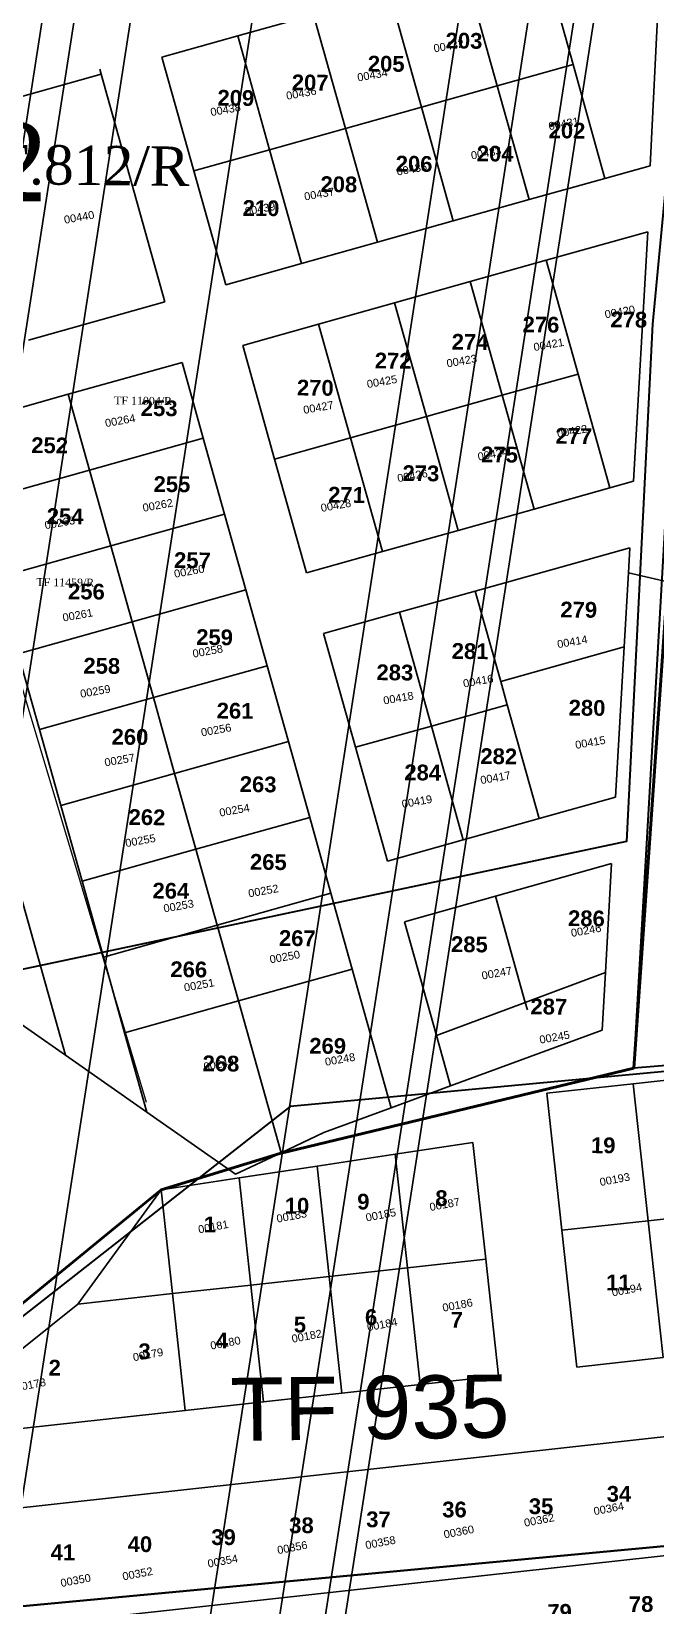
# Model space of a CAD drawing. Header units: metres. Extents: x 0 to 1324930, y 0 to 1631912.
# Drawn here: x 253776.7 to 253855.9, y 1630385.5 to 1630585.4 of the extents above; entities that cross this region are included whole.
import ezdxf
from ezdxf.enums import TextEntityAlignment as Align

# ---------------------------------------------------------------- set-up
doc = ezdxf.new("R2010")
doc.units = ezdxf.units.M
doc.header["$MEASUREMENT"] = 0
for name, color, linetype in [('A_revoir_geometrie_aberrante', 7, 'Continuous'), ('A_revoir_niveau_0', 7, 'Continuous'), ('limites_parcelles', 7, 'Continuous'), ('limites_sections', 7, 'Continuous'), ('limites_tf', 7, 'Continuous'), ('numero_lot', 7, 'Continuous'), ('numero_parcelle', 7, 'Continuous')]:
    doc.layers.add(name, color=color, linetype=linetype)
doc.layers.add('Numero_TF', color=7, linetype='Continuous', lineweight=0)
doc.layers.add('TITRE FONCIER', color=7, linetype='Continuous', lineweight=0)
doc.styles.add('Style-Arial', font='arial.ttf')
doc.styles.add('Style-FANCY', font='times.ttf')
doc.styles.add('style1', font='')
doc.styles.get('style1').set_extended_font_data('Times New Roman', bold=True)

msp = doc.modelspace()

# ---------------------------------------------------------------- linework, layer by layer
at = {"layer": 'A_revoir_geometrie_aberrante'}
for p in [(253836.71626, 1630891.34258), (253827.94962, 1630881.20231), (253817.74311, 1630841.65067), (253832.15824, 1630762.91725), (253854.39451, 1630680.82364), (253862.27647, 1630677.74937), (253858.70299, 1630671.267), (253842.95258, 1630663.93894)]:
    msp.add_line(p, (0, 0), dxfattribs=at)
at = {"layer": 'A_revoir_niveau_0', "color": 7, "linetype": 'Continuous', "lineweight": 13}
msp.add_line((253764.47713, 1630538.83773, 0), (253791.27009, 1630449.40471, 0), dxfattribs=at)
at = {"layer": 'limites_parcelles'}
for p, q in [((253856.76858, 1630599.89571), (253855.25378, 1630568.31143)), ((253841.41114, 1630595.5878), (253845.46279, 1630581.14404)), ((253831.78278, 1630592.88694), (253835.83438, 1630578.44335)), ((253822.15434, 1630590.18635), (253826.20596, 1630575.74267)), ((253812.5259, 1630587.48576), (253802.89746, 1630584.78518)), ((253812.5259, 1630587.48576), (253816.57755, 1630573.04199)), ((253802.89746, 1630584.78518), (253793.26903, 1630582.08459)), ((253802.89746, 1630584.78518), (253806.94914, 1630570.34131)), ((253793.26903, 1630582.08459), (253797.32073, 1630567.64062)), ((253785.56761, 1630579.92417), (253768.23956, 1630575.06383)), ((253785.38919, 1630580.56028), (253785.56761, 1630579.92417)), ((253793.66977, 1630551.03794), (253785.56761, 1630579.92417)), ((253845.46279, 1630581.14404), (253835.83438, 1630578.44335)), ((253845.46279, 1630581.14404), (253849.51409, 1630566.7015)), ((253835.83438, 1630578.44335), (253826.20596, 1630575.74267)), ((253835.83438, 1630578.44335), (253839.88568, 1630564.00081)), ((253826.20596, 1630575.74267), (253816.57755, 1630573.04199)), ((253826.20596, 1630575.74267), (253830.25727, 1630561.30013)), ((253816.57755, 1630573.04199), (253806.94914, 1630570.34131)), ((253816.57755, 1630573.04199), (253820.62885, 1630558.59945)), ((253806.94914, 1630570.34131), (253797.32073, 1630567.64062)), ((253806.94914, 1630570.34131), (253811.00044, 1630555.89877)), ((253797.32073, 1630567.64062), (253801.37203, 1630553.19809)), ((253855.25378, 1630568.31143), (253849.51409, 1630566.7015)), ((253849.51409, 1630566.7015), (253839.88568, 1630564.00081)), ((253839.88568, 1630564.00081), (253830.25727, 1630561.30013)), ((253830.25727, 1630561.30013), (253820.62885, 1630558.59945)), ((253842.04577, 1630556.29872), (253854.96986, 1630559.92387)), ((253854.96986, 1630559.92387), (253853.14819, 1630528.25469)), ((253820.62885, 1630558.59945), (253811.00044, 1630555.89877)), ((253801.37203, 1630553.19809), (253811.00044, 1630555.89877)), ((253842.04577, 1630556.29872), (253832.41737, 1630553.598)), ((253842.04577, 1630556.29872), (253846.09675, 1630541.85609)), ((253832.41737, 1630553.598), (253822.78897, 1630550.89727)), ((253832.41737, 1630553.598), (253836.46835, 1630539.15537)), ((253776.34181, 1630546.1775), (253793.66977, 1630551.03794)), ((253822.78897, 1630550.89727), (253813.16057, 1630548.19655)), ((253822.78897, 1630550.89727), (253826.83995, 1630536.45464)), ((253813.16057, 1630548.19655), (253803.53217, 1630545.49582)), ((253813.16057, 1630548.19655), (253817.21155, 1630533.75392)), ((253803.53217, 1630545.49582), (253807.58315, 1630531.05319)), ((253781.38901, 1630539.28476), (253795.83091, 1630543.33567)), ((253795.83091, 1630543.33567), (253798.53167, 1630533.70728)), ((253846.09675, 1630541.85609), (253836.46835, 1630539.15537)), ((253846.09675, 1630541.85609), (253850.14782, 1630527.41311)), ((253781.38901, 1630539.28476), (253766.94642, 1630535.23365)), ((253781.38899, 1630539.28482), (253781.38901, 1630539.28476)), ((253781.38901, 1630539.28476), (253784.08979, 1630529.65637)), ((253836.46835, 1630539.15537), (253826.83995, 1630536.45464)), ((253836.46835, 1630539.15537), (253840.51941, 1630524.71241)), ((253826.83995, 1630536.45464), (253817.21155, 1630533.75392)), ((253826.83995, 1630536.45464), (253830.891, 1630522.01172)), ((253798.53167, 1630533.70728), (253784.08979, 1630529.65637)), ((253798.53167, 1630533.70728), (253801.23243, 1630524.07889)), ((253817.21155, 1630533.75392), (253807.58315, 1630531.05319)), ((253817.21155, 1630533.75392), (253821.2626, 1630519.31102)), ((253784.08979, 1630529.65637), (253769.6472, 1630525.60526)), ((253784.08979, 1630529.65637), (253786.79058, 1630520.02799)), ((253807.58315, 1630531.05319), (253811.63419, 1630516.61033)), ((253850.14782, 1630527.41311), (253840.51941, 1630524.71241)), ((253853.14819, 1630528.25469), (253850.14782, 1630527.41311)), ((253801.23243, 1630524.07889), (253786.79058, 1630520.02799)), ((253801.23243, 1630524.07889), (253803.93319, 1630514.4505)), ((253840.51941, 1630524.71241), (253830.891, 1630522.01172)), ((253830.891, 1630522.01172), (253821.2626, 1630519.31102)), ((253786.79058, 1630520.02799), (253772.34798, 1630515.97688)), ((253786.79058, 1630520.02799), (253789.49136, 1630510.3996)), ((253833.05212, 1630514.3085), (253852.66267, 1630519.80917)), ((253852.66267, 1630519.80917), (253852.4786, 1630516.61092)), ((253811.63419, 1630516.61033), (253821.2626, 1630519.31102)), ((253821.2626, 1630519.31102), (253821.26261, 1630519.31098)), ((253852.4786, 1630516.61092), (253851.93796, 1630507.21713)), ((253852.4786, 1630516.61092), (253863.15526, 1630514.15132)), ((253803.93319, 1630514.4505), (253789.49136, 1630510.3996)), ((253803.93319, 1630514.4505), (253806.63395, 1630504.82211)), ((253833.05212, 1630514.3085), (253823.42372, 1630511.60778)), ((253833.05212, 1630514.3085), (253836.27356, 1630502.82334)), ((253823.42372, 1630511.60778), (253813.79532, 1630508.90706)), ((253823.42372, 1630511.60778), (253827.4747, 1630497.16515)), ((253789.49136, 1630510.3996), (253775.04877, 1630506.34849)), ((253789.49136, 1630510.3996), (253792.19214, 1630500.77122)), ((253813.79532, 1630508.90706), (253817.8463, 1630494.46443)), ((253775.04877, 1630506.34849), (253777.74955, 1630496.72011)), ((253851.93796, 1630507.21713), (253836.27356, 1630502.82334)), ((253851.93796, 1630507.21713), (253850.84, 1630488.14)), ((253806.63395, 1630504.82211), (253792.19214, 1630500.77122)), ((253806.63395, 1630504.82211), (253809.33471, 1630495.19372)), ((253836.27356, 1630502.82334), (253837.1031, 1630499.86587)), ((253792.19214, 1630500.77122), (253777.74955, 1630496.72011)), ((253792.19214, 1630500.77122), (253794.89293, 1630491.14284)), ((253837.1031, 1630499.86587), (253827.4747, 1630497.16515)), ((253837.1031, 1630499.86587), (253841.15411, 1630485.4231)), ((253777.74955, 1630496.72011), (253780.45033, 1630487.09173)), ((253827.4747, 1630497.16515), (253817.8463, 1630494.46443)), ((253827.4747, 1630497.16515), (253831.52572, 1630482.72233)), ((253809.33471, 1630495.19372), (253794.89293, 1630491.14284)), ((253809.33471, 1630495.19372), (253812.03547, 1630485.56533)), ((253817.8463, 1630494.46443), (253821.89734, 1630480.02156)), ((253794.89293, 1630491.14284), (253780.45033, 1630487.09173)), ((253794.89293, 1630491.14284), (253797.59371, 1630481.51445)), ((253850.84, 1630488.14), (253841.15411, 1630485.4231)), ((253780.45033, 1630487.09173), (253783.15112, 1630477.46334)), ((253812.03547, 1630485.56533), (253797.59371, 1630481.51445)), ((253812.03547, 1630485.56533), (253814.73623, 1630475.93694)), ((253841.15411, 1630485.4231), (253831.52572, 1630482.72233)), ((253797.59371, 1630481.51445), (253783.15112, 1630477.46334)), ((253797.59371, 1630481.51445), (253800.29449, 1630471.88607)), ((253821.89734, 1630480.02156), (253831.52572, 1630482.72233)), ((253774.09802, 1630480.11727), (253781.03572, 1630455.38334)), ((253835.61155, 1630475.55916), (253850.35448, 1630479.69448)), ((253850.35448, 1630479.69448), (253849.5581, 1630465.86049)), ((253783.15112, 1630477.46334), (253785.8519, 1630467.83496)), ((253814.73623, 1630475.93694), (253800.29449, 1630471.88607)), ((253814.73623, 1630475.93694), (253817.43699, 1630466.30855)), ((253835.61155, 1630475.55916), (253824.05747, 1630472.3183)), ((253835.61155, 1630475.55916), (253839.39368, 1630462.0767)), ((253800.29449, 1630471.88607), (253785.8519, 1630467.83496)), ((253800.29449, 1630471.88607), (253802.99528, 1630462.25769)), ((253824.05747, 1630472.3183), (253828.1089, 1630457.87583)), ((253785.8519, 1630467.83496), (253788.55268, 1630458.20658)), ((253817.43699, 1630466.30855), (253802.99528, 1630462.25769)), ((253817.43699, 1630466.30855), (253822.37703, 1630448.69694)), ((253849.5581, 1630465.86049), (253839.39368, 1630462.0767)), ((253849.5581, 1630465.86049), (253849.13673, 1630458.54097)), ((253769.45729, 1630463.4812), (253781.03572, 1630455.38334)), ((253802.99528, 1630462.25769), (253788.55268, 1630458.20658)), ((253802.99528, 1630462.25769), (253808.39982, 1630442.99031)), ((253839.39368, 1630462.0767), (253828.1089, 1630457.87583)), ((253839.39368, 1630462.0767), (253839.66299, 1630461.11666)), ((253788.55268, 1630458.20658), (253791.37181, 1630448.15437)), ((253828.1089, 1630457.87583), (253829.90675, 1630451.46689)), ((253849.13673, 1630458.54097), (253829.90675, 1630451.46689)), ((253781.03572, 1630455.38334), (253791.37181, 1630448.15437)), ((253829.90675, 1630451.46689), (253822.37703, 1630448.69694)), ((253842.13503, 1630450.55043), (253853.07358, 1630451.75524)), ((253853.07358, 1630451.75524), (253863.01814, 1630452.85056)), ((253853.07358, 1630451.75524), (253854.98586, 1630434.35733)), ((253844.04797, 1630433.14844), (253842.13503, 1630450.55043)), ((253791.37181, 1630448.15437), (253802.6396, 1630440.27377)), ((253822.37703, 1630448.69694), (253813.84506, 1630445.55831)), ((253813.84506, 1630445.55831), (253808.39982, 1630442.99031)), ((253822.87655, 1630442.80677), (253832.75588, 1630444.30914)), ((253832.75588, 1630444.30914), (253834.38492, 1630429.49291)), ((253802.6396, 1630440.27377), (253808.39982, 1630442.99031)), ((253822.87655, 1630442.80677), (253812.97747, 1630441.3014)), ((253822.87655, 1630442.80677), (253824.45126, 1630428.39513)), ((253803.07839, 1630439.79603), (253793.1789, 1630438.29059)), ((253812.97747, 1630441.3014), (253803.07839, 1630439.79603)), ((253803.07839, 1630439.79603), (253804.56428, 1630426.19739)), ((253812.97747, 1630441.3014), (253814.50777, 1630427.29626)), ((253793.1789, 1630438.29059), (253782.59585, 1630423.76963)), ((253793.1789, 1630438.29059), (253794.62056, 1630425.0985)), ((253854.98586, 1630434.35733), (253844.04797, 1630433.14844)), ((253864.93025, 1630435.45641), (253854.98586, 1630434.35733)), ((253854.98586, 1630434.35733), (253856.89527, 1630416.98553)), ((253844.04797, 1630433.14844), (253845.95758, 1630415.77667)), ((253834.38492, 1630429.49291), (253824.45126, 1630428.39513)), ((253834.38492, 1630429.49291), (253836.01395, 1630414.67679)), ((253824.45126, 1630428.39513), (253814.50777, 1630427.29626)), ((253824.45126, 1630428.39513), (253826.0703, 1630413.57789)), ((253804.56428, 1630426.19739), (253794.62056, 1630425.0985)), ((253814.50777, 1630427.29626), (253804.56428, 1630426.19739)), ((253804.56428, 1630426.19739), (253806.18334, 1630411.38013)), ((253814.50777, 1630427.29626), (253816.12682, 1630412.47901)), ((253782.59585, 1630423.76963), (253760.95669, 1630406.382)), ((253794.62056, 1630425.0985), (253782.59585, 1630423.76963)), ((253794.62056, 1630425.0985), (253796.23987, 1630410.28124)), ((253845.95758, 1630415.77667), (253856.89527, 1630416.98553)), ((253927.59301, 1630414.73475), (253764.04153, 1630396.65844)), ((253826.0703, 1630413.57789), (253816.12682, 1630412.47901)), ((253836.01395, 1630414.67679), (253826.0703, 1630413.57789)), ((253816.12682, 1630412.47901), (253806.18334, 1630411.38013)), ((253760.95669, 1630406.382), (253796.23987, 1630410.28124)), ((253806.18334, 1630411.38013), (253796.23987, 1630410.28124)), ((253929.23818, 1630399.76769), (253763.65125, 1630381.53074))]:
    msp.add_line(p, q, dxfattribs=at)
at = {"layer": 'limites_sections', "color": 112, "linetype": 'Continuous', "lineweight": 40, "flags": 128}
for points in [[(254450.84006, 1630759.17525), (254395.3871, 1630569.1026), (254353.2541, 1630409.5098), (254348.49226, 1630392.38815), (254237.72828, 1630442.84484), (254040.03808, 1630496.89822), (253942.17203, 1630521.14592), (253859.1482, 1630539.48477), (253853.18689, 1630453.72681), (253808.24301, 1630442.91488), (253793.1789, 1630438.29059), (253774.7544, 1630423.15502), (253711.13409, 1630399.98221), (253678.01584, 1630518.05282), (253627.84835, 1630688.3893), (253621.62441, 1630712.82884), (253610.97515, 1630786.91817), (253609.69659, 1630931.39724), (253737.56631, 1630938.28485), (253928.21617, 1630961.4925), (253976.91465, 1630881.7928), (254242.09831, 1630809.46707), (254450.84006, 1630759.17525)], [(254348.37093, 1630391.95188), (254309.9852, 1630253.9323), (254287.3632, 1630130.504), (254273.8695, 1629992.7881), (254275.33492, 1629929.18652), (254144.35091, 1629962.85453), (254129.31023, 1629944.47073), (254024.76813, 1629997.35713), (253955.51113, 1630039.11967), (253907.40539, 1630046.33621), (253799.36956, 1630038.16252), (253786.49656, 1630083.30013), (253767.95025, 1630162.06918), (253749.05444, 1630241.18813), (253711.26262, 1630399.42594), (253774.7544, 1630423.15502), (253793.1789, 1630438.29059), (253808.24301, 1630442.91488), (253853.18689, 1630453.72681), (253859.1482, 1630539.48477), (253942.17203, 1630521.14592), (254040.03808, 1630496.89822), (254237.72828, 1630442.84484), (254348.37093, 1630391.95188)]]:
    msp.add_lwpolyline(points, close=True, dxfattribs=at)
at = {"layer": 'limites_tf', "color": 5, "linetype": 'Continuous', "lineweight": 30, "flags": 128}
msp.add_lwpolyline([(254091.99064, 1630476.36805), (253923.42389, 1630459.48785), (253853.18689, 1630453.72681), (253863.47301, 1630631.51545), (254036.97922, 1630788.65182)], dxfattribs=at)
for points in [[(253594.42676, 1630586.6008), (253652.57738, 1630675.46605), (253711.46161, 1630669.49024), (253773.0514, 1630655.13312), (253863.47301, 1630631.51545), (253855.55349, 1630548.17119), (253852.24203, 1630482.49245), (253763.12496, 1630463.61636), (253714.31684, 1630461.39834), (253689.13183, 1630451.50702), (253671.66464, 1630435.30848), (253634.41399, 1630420.99965), (253629.5891, 1630422.45666), (253601.39883, 1630430.94605), (253541.38187, 1630412.04742), (253528.07813, 1630405.33426), (253527.69407, 1630401.34559), (253457.50103, 1630494.25351), (253431.58389, 1630529.16506), (253432.12865, 1630533.35316), (253488.96046, 1630553.63303), (253594.42676, 1630586.6008)], [(253742.617, 1630313.57846), (253804.48998, 1630343.31033), (254052.74823, 1630367.91566), (254077.49512, 1630355.63838), (254077.61634, 1630415.57833), (254091.99064, 1630476.36805), (254028.35108, 1630468.09226), (253955.19092, 1630462.50002), (253931.40289, 1630460.26384), (253936.98245, 1630400.5338), (253734.00422, 1630381.52894), (253725.71872, 1630372.21082), (253742.617, 1630313.57846)], [(253931.40289, 1630460.26384), (253809.54193, 1630448.85318), (253757.78869, 1630408.2953), (253734.00422, 1630381.52894), (253936.98245, 1630400.5338), (253931.40289, 1630460.26384)]]:
    msp.add_lwpolyline(points, close=True, dxfattribs=at)

# ---------------------------------------------------------------- texts
at = {"layer": 'numero_lot', "color": 7, "linetype": 'Continuous', "lineweight": 30, "char_height": 2, "attachment_point": 7, "rotation": 359.3700205, "line_spacing_factor": 0.72, "style": 'style1'}
for s, insert in [('\\fArial|b1|i0|c00|p39;203', (253829.27994, 1630583.17091)), ('\\fArial|b1|i0|c00|p39;205', (253819.40598, 1630580.24927)), ('\\fArial|b1|i0|c00|p39;207', (253809.75425, 1630577.8663)), ('\\fArial|b1|i0|c00|p39;209', (253800.32356, 1630575.91379)), ('\\fArial|b1|i0|c00|p39;202', (253842.34914, 1630571.77213)), ('\\fArial|b1|i0|c00|p39;206', (253822.94349, 1630567.54842)), ('\\fArial|b1|i0|c00|p39;204', (253833.23216, 1630568.84217)), ('\\fArial|b1|i0|c00|p39;208', (253813.39752, 1630564.94784)), ('\\fArial|b1|i0|c00|p39;210', (253803.52237, 1630561.91799)), ('\\fArial|b1|i0|c00|p39;278', (253850.1966, 1630547.7688)), ('\\fArial|b1|i0|c00|p39;276', (253839.04997, 1630547.13382)), ('\\fArial|b1|i0|c00|p39;274', (253830.04945, 1630544.96013)), ('\\fArial|b1|i0|c00|p39;272', (253820.28958, 1630542.57835)), ('\\fArial|b1|i0|c00|p39;270', (253810.40967, 1630539.11566)), ('\\fArial|b1|i0|c00|p39;253', (253790.58931, 1630536.51984)), ('\\fArial|b1|i0|c00|p39;252', (253776.69398, 1630531.80265)), ('\\fArial|b1|i0|c00|p39;277', (253843.22084, 1630533.01911)), ('\\fArial|b1|i0|c00|p39;275', (253833.78539, 1630530.63376)), ('\\fArial|b1|i0|c00|p39;273', (253823.80924, 1630528.25436)), ('\\fArial|b1|i0|c00|p39;255', (253792.21363, 1630526.87023)), ('\\fArial|b1|i0|c00|p39;271', (253814.37022, 1630525.54438)), ('\\fArial|b1|i0|c00|p39;254', (253778.64986, 1630522.79873)), ('\\fArial|b1|i0|c00|p39;257', (253794.81121, 1630517.20992)), ('\\fArial|b1|i0|c00|p39;256', (253781.35677, 1630513.24544)), ('\\fArial|b1|i0|c00|p39;279', (253843.84322, 1630510.93501)), ('\\fArial|b1|i0|c00|p39;259', (253797.62387, 1630507.43903)), ('\\fArial|b1|i0|c00|p39;281', (253830.05008, 1630505.67558)), ('\\fArial|b1|i0|c00|p39;258', (253783.30789, 1630503.80868)), ('\\fArial|b1|i0|c00|p39;283', (253820.50292, 1630502.96679)), ('\\fArial|b1|i0|c00|p39;261', (253800.22502, 1630498.10334)), ('\\fArial|b1|i0|c00|p39;280', (253844.89591, 1630498.47791)), ('\\fArial|b1|i0|c00|p39;260', (253786.88585, 1630494.78692)), ('\\fArial|b1|i0|c00|p39;282', (253833.68859, 1630492.32428)), ('\\fArial|b1|i0|c00|p39;284', (253824.04043, 1630490.26594)), ('\\fArial|b1|i0|c00|p39;263', (253803.15058, 1630488.76409)), ('\\fArial|b1|i0|c00|p39;262', (253789.04492, 1630484.59032)), ('\\fArial|b1|i0|c00|p39;265', (253804.44811, 1630478.90163)), ('\\fArial|b1|i0|c00|p39;264', (253792.07862, 1630475.24988)), ('\\fArial|b1|i0|c00|p39;286', (253844.81829, 1630471.74797)), ('\\fArial|b1|i0|c00|p39;267', (253808.12707, 1630469.22943)), ('\\fArial|b1|i0|c00|p39;285', (253829.96518, 1630468.44819)), ('\\fArial|b1|i0|c00|p39;266', (253794.34821, 1630465.26851)), ('\\fArial|b1|i0|c00|p39;287', (253840.04457, 1630460.54538)), ('\\fArial|b1|i0|c00|p39;269', (253811.97829, 1630455.55113)), ('\\fArial|b1|i0|c00|p39;268', (253798.43475, 1630453.31917))]:
    msp.add_mtext(s, dxfattribs=dict(at, insert=insert))
at = {"layer": 'numero_lot', "color": 7, "linetype": 'Continuous', "lineweight": 13, "char_height": 2, "attachment_point": 7, "line_spacing_factor": 0.72, "style": 'style1'}
for s, insert, rotation in [('\\fArial|b1|i0|c00|p39;19', (253847.73437, 1630442.91122), 359.7341466), ('\\fArial|b1|i0|c00|p39;9', (253818.06594, 1630435.75848), 359.7341466), ('\\fArial|b1|i0|c00|p39;8', (253827.97895, 1630436.20365), 359.7341466), ('\\fArial|b1|i0|c00|p39;10', (253808.8679, 1630435.24424), 359.7341466), ('\\fArial|b1|i0|c00|p39;1', (253798.58231, 1630432.89084), 359.7341466), ('\\fArial|b1|i0|c00|p39;11', (253849.65468, 1630425.52326), 359.7341466), ('\\fArial|b1|i0|c00|p39;5', (253810.01479, 1630420.13646), 359.7341466), ('\\fArial|b1|i0|c00|p39;6', (253819.04726, 1630421.09108), 359.7341466), ('\\fArial|b1|i0|c00|p39;7', (253829.92289, 1630420.78875), 359.7341466), ('\\fArial|b1|i0|c00|p39;4', (253800.12039, 1630418.15163), 359.7341466), ('\\fArial|b1|i0|c00|p39;3', (253790.29913, 1630416.75583), 359.7341466), ('\\fArial|b1|i0|c00|p39;2', (253778.89899, 1630414.70485), 359.7341466), ('\\fArial|b1|i0|c00|p39;34', (253849.7305, 1630398.6553), 359.7341466), ('\\fArial|b1|i0|c00|p39;36', (253828.85254, 1630396.67061), 359.7341466), ('\\fArial|b1|i0|c00|p39;35', (253839.84249, 1630397.08156), 359.7341466), ('\\fArial|b1|i0|c00|p39;38', (253809.434, 1630394.66495), 359.7341466), ('\\fArial|b1|i0|c00|p39;37', (253819.209, 1630395.41751), 359.7341466), ('\\fArial|b1|i0|c00|p39;40', (253788.92942, 1630392.26855), 359.7341466), ('\\fArial|b1|i0|c00|p39;39', (253799.54361, 1630393.15757), 359.7341466), ('\\fArial|b1|i0|c00|p39;41', (253779.15753, 1630391.26518), 359.7341466), ('\\fArial|b1|i0|c00|p39;79', (253842.20873, 1630383.63777), 0.7341508), ('\\fArial|b1|i0|c00|p39;78', (253852.55888, 1630384.6348), 0.7341508)]:
    msp.add_mtext(s, dxfattribs=dict(at, insert=insert, rotation=rotation))
at = {"layer": 'numero_parcelle', "color": 5, "lineweight": 30, "style": 'Style-Arial'}
for s, p in [('00432', (253827.67469, 1630583.67792, -0.00001)), ('00434', (253817.99813, 1630579.98665, -0.00001)), ('00436', (253808.96882, 1630577.6596, -0.00001)), ('00438', (253799.35966, 1630575.58564, -0.00001)), ('00431', (253842.27094, 1630573.80097, -0.00001)), ('00433', (253832.42169, 1630570.07884, -0.00001)), ('00435', (253822.98522, 1630568.03575, -0.00001)), ('00437', (253811.25456, 1630564.86921, -0.00001)), ('00439', (253803.74863, 1630562.99276, -0.00001)), ('00440', (253780.77313, 1630561.91903, -0.00001)), ('00420', (253849.3977, 1630549.91265, -0.00001)), ('00421', (253840.36539, 1630545.75046, -0.00001)), ('00423', (253829.33053, 1630543.67653, -0.00001)), ('00425', (253819.2087, 1630541.05231, -0.00001)), ('00427', (253811.13834, 1630537.77548, -0.00001)), ('00264', (253785.98246, 1630536.09622, -0.00001)), ('00422', (253843.34672, 1630534.7661, -0.00001)), ('00424', (253833.27784, 1630531.84557, -0.00001)), ('00426', (253823.07497, 1630529.10495, -0.00001)), ('00262', (253790.75333, 1630525.35521, -0.00001)), ('00428', (253813.3623, 1630525.33078, -0.00001)), ('00263', (253778.31926, 1630523.13315, -0.00001)), ('00260', (253794.74637, 1630516.97229, -0.00001)), ('00261', (253780.59236, 1630511.41069, -0.00001)), ('00258', (253797.08732, 1630506.82899, -0.00001)), ('00414', (253843.36434, 1630508.02753, -0.00001)), ('00416', (253831.42448, 1630503.03998, -0.00001)), ('00259', (253782.8248, 1630501.73213, -0.00001)), ('00418', (253821.29723, 1630500.87344, -0.00001)), ('00256', (253798.16159, 1630496.8288, -0.00001)), ('00415', (253845.65008, 1630495.23714, -0.00001)), ('00257', (253785.91124, 1630493.00882, -0.00001)), ('00417', (253833.61756, 1630490.76812, -0.00001)), ('00419', (253823.64475, 1630487.73736, -0.00001)), ('00254', (253800.49066, 1630486.64516, -0.00001)), ('00255', (253788.55401, 1630482.77933, -0.00001)), ('00252', (253804.15555, 1630476.39448, -0.00001)), ('00253', (253793.3991, 1630474.47222, -0.00001)), ('00246', (253845.10984, 1630471.36805, -0.00001)), ('00250', (253806.87534, 1630468.01334, -0.00001)), ('00247', (253833.78074, 1630465.95456, -0.00001)), ('00251', (253796.00656, 1630464.44026, -0.00001)), ('00245', (253841.11677, 1630457.81232, -0.00001)), ('00248', (253813.88583, 1630454.99712, -0.00001)), ('00249', (253798.48631, 1630454.39636, -0.00001))]:
    msp.add_text(s, height=1, rotation=10.13223, dxfattribs=at).set_placement(p, align=Align.TOP_LEFT)
at = {"layer": 'numero_parcelle', "color": 5, "lineweight": 0, "style": 'Style-Arial'}
for s, p in [('00193', (253848.75623, 1630439.74141)), ('00183', (253807.74462, 1630435.08481)), ('00185', (253819.06004, 1630435.22981)), ('00187', (253827.16186, 1630436.56481)), ('00181', (253797.7979, 1630433.72617)), ('00194', (253850.28898, 1630425.72547)), ('00186', (253828.80183, 1630423.78144)), ('00184', (253819.23828, 1630421.31963)), ('00180', (253799.34011, 1630418.97164)), ('00182', (253809.66212, 1630419.84262)), ('00179', (253789.51797, 1630417.49147)), ('00178', (253774.62076, 1630413.66857)), ('00364', (253847.99042, 1630397.94781)), ('00360', (253828.9611, 1630394.99535)), ('00362', (253839.15222, 1630396.48024)), ('00356', (253807.82826, 1630393.00089)), ('00358', (253819.01438, 1630393.6367)), ('00354', (253798.99321, 1630391.28713)), ('00350', (253780.32656, 1630388.8318)), ('00352', (253788.18869, 1630389.67126))]:
    msp.add_text(s, height=1, rotation=10.73413, dxfattribs=at).set_placement(p, align=Align.TOP_LEFT)
at = {"layer": 'numero_tf', "color": 4, "linetype": 'Continuous', "lineweight": 0, "style": 'Style-Arial'}
msp.add_text('TF 935', height=8.003145, rotation=0.73413, dxfattribs=at).set_placement((253819.6596, 1630410.62302), align=Align.MIDDLE_CENTER)
at = {"layer": 'TITRE FONCIER', "color": 2, "linetype": 'Continuous', "lineweight": 0, "style": 'Style-FANCY'}
for s, height, p in [('T 812', 10.000002, (253760.95964, 1630568.96788)), ('T.F.812/R', 4.999998, (253781.25879, 1630568.3902)), ('TF 11004/R', 1, (253790.88716, 1630538.46818)), ('TF 11459/R', 1, (253781.02036, 1630515.40956))]:
    msp.add_text(s, height=height, rotation=359.37, dxfattribs=at).set_placement(p, align=Align.MIDDLE_CENTER)

doc.saveas('drawing.dxf')
